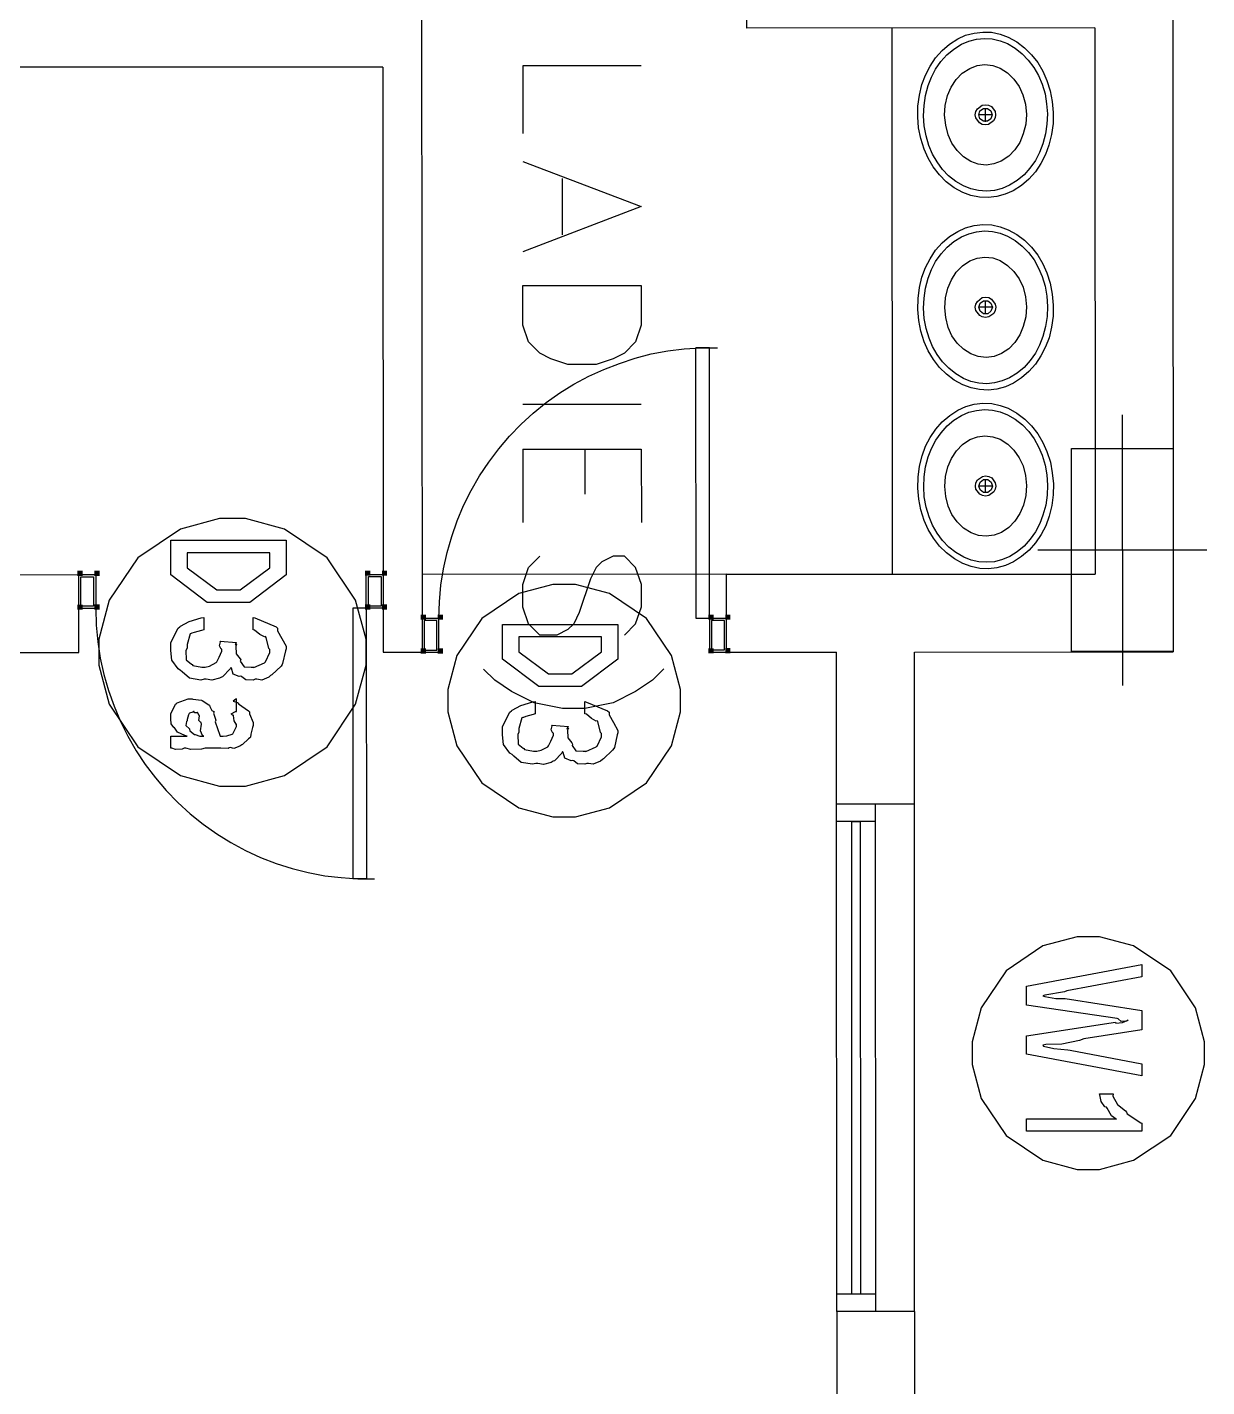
# Model space of a CAD drawing. Extents: x 0 to 23.4, y 0 to 16.5.
# Drawn here: x 15.608 to 16.524, y 13.137 to 14.192 of the extents above; entities that cross this region are included whole.
import ezdxf

# ---------------------------------------------------------------- set-up
doc = ezdxf.new("R2010")
doc.units = 0
doc.layers.get('0').update_dxf_attribs({"linetype": 'CONTINUOUS'})

msp = doc.modelspace()

# ---------------------------------------------------------------- linework, layer by layer
at = {"color": 0}
for points in [[(16.4968, 15.0353), (16.4974, 13.7073)], [(15.9144, 14.2215), (15.9147, 13.707)], [(16.1664, 14.2217), (16.1665, 14.1914)], [(16.4368, 14.1915), (16.1665, 14.1914)], [(16.2793, 14.1915), (16.2796, 13.7675)], [(16.4368, 14.1915), (16.4368, 14.1674)], [(16.4368, 14.1915), (16.4369, 13.7676)], [(16.3132, 14.1683), (16.3182, 14.1739), (16.324, 14.1789), (16.3304, 14.1831)], [(16.3304, 14.1831), (16.3365, 14.1858), (16.3431, 14.1875), (16.3497, 14.1883)], [(16.3332, 14.1788), (16.3389, 14.1812), (16.3449, 14.1828), (16.351, 14.1833)], [(16.3497, 14.1883), (16.3565, 14.1881), (16.3632, 14.1867), (16.3694, 14.1843)], [(16.351, 14.1833), (16.3571, 14.1829), (16.3632, 14.1815), (16.3689, 14.1793)], [(16.3694, 14.1843), (16.3761, 14.1806), (16.3822, 14.1761), (16.3876, 14.1707)], [(16.3172, 14.1654), (16.3219, 14.1707), (16.3274, 14.1751), (16.3332, 14.1788)], [(16.3689, 14.1793), (16.375, 14.1758), (16.3804, 14.1715), (16.3851, 14.1664)], [(16.3876, 14.1707), (16.3924, 14.1646), (16.3964, 14.1579), (16.3994, 14.1508)], [(15.8844, 14.1611), (15.555, 14.161)], [(15.8844, 14.1611), (15.8846, 13.707)], [(16.0846, 14.1621), (15.9928, 14.1621), (15.9928, 14.1096)], [(16.3026, 14.1476), (16.3053, 14.1549), (16.3089, 14.1618), (16.3132, 14.1683)], [(16.3074, 14.1467), (16.3099, 14.1533), (16.3132, 14.1596), (16.3172, 14.1654)], [(16.3292, 14.1514), (16.3339, 14.1563), (16.3397, 14.16)], [(16.3397, 14.16), (16.3454, 14.1622), (16.3514, 14.1631)], [(16.3514, 14.1631), (16.3575, 14.1624), (16.3632, 14.1603)], [(16.3632, 14.1603), (16.369, 14.1567), (16.374, 14.1518)], [(16.3851, 14.1664), (16.3894, 14.1607), (16.3931, 14.1546), (16.3958, 14.1479)], [(16.3225, 14.139), (16.3253, 14.1454), (16.3292, 14.1514)], [(16.374, 14.1518), (16.3779, 14.1461), (16.3808, 14.1396)], [(16.3994, 14.1508), (16.4021, 14.1426), (16.4037, 14.1343), (16.4044, 14.1258)], [(16.2993, 14.1224), (16.2994, 14.1308), (16.3006, 14.1393), (16.3026, 14.1476)], [(16.3039, 14.1233), (16.3042, 14.1313), (16.3053, 14.139), (16.3074, 14.1467)], [(16.3201, 14.1237), (16.3207, 14.1314), (16.3225, 14.139)], [(16.3808, 14.1396), (16.3828, 14.1322), (16.3836, 14.1244)], [(16.3958, 14.1479), (16.3981, 14.1404), (16.3993, 14.1326), (16.3999, 14.1247)], [(16.3519, 14.1187), (16.3519, 14.1293)], [(16.3043, 14.0974), (16.3017, 14.1056), (16.3, 14.1139), (16.2993, 14.1224)], [(16.3079, 14.1003), (16.3058, 14.1078), (16.3043, 14.1156), (16.3039, 14.1233)], [(16.3229, 14.1085), (16.321, 14.116), (16.3201, 14.1237)], [(16.3571, 14.124), (16.3467, 14.124)], [(16.3836, 14.1244), (16.3831, 14.1167), (16.3812, 14.1092)], [(16.3999, 14.1247), (16.3996, 14.1169), (16.3985, 14.1092), (16.3964, 14.1015)], [(16.4044, 14.1258), (16.4043, 14.1174), (16.4032, 14.1089), (16.4011, 14.1006)], [(16.3299, 14.0963), (16.3258, 14.1021), (16.3229, 14.1085)], [(16.3812, 14.1092), (16.3785, 14.1026), (16.3746, 14.0968)], [(16.3163, 14.0775), (16.3114, 14.0836), (16.3074, 14.0903), (16.3043, 14.0974)], [(16.3185, 14.0817), (16.3143, 14.0875), (16.3107, 14.0936), (16.3079, 14.1003)], [(16.3406, 14.0878), (16.3347, 14.0915), (16.3299, 14.0963)], [(16.3746, 14.0968), (16.3699, 14.0919), (16.364, 14.0881)], [(16.3964, 14.1015), (16.3939, 14.0949), (16.3906, 14.0886), (16.3864, 14.0826)], [(16.4011, 14.1006), (16.3985, 14.0932), (16.3949, 14.0863), (16.3906, 14.0799)], [(15.9928, 14.0878), (16.0847, 14.0528), (15.9928, 14.0178)], [(16.3524, 14.0851), (16.3463, 14.0858), (16.3406, 14.0878)], [(16.364, 14.0881), (16.3583, 14.086), (16.3524, 14.0851)], [(16.0235, 14.0746), (16.0235, 14.0308)], [(16.3343, 14.0639), (16.3276, 14.0675), (16.3215, 14.0721), (16.3163, 14.0775)], [(16.3349, 14.0689), (16.3288, 14.0724), (16.3233, 14.0767), (16.3185, 14.0817)], [(16.3864, 14.0826), (16.3818, 14.0775), (16.3764, 14.0731), (16.3706, 14.0694)], [(16.3906, 14.0799), (16.3856, 14.0742), (16.3797, 14.0693), (16.3733, 14.0651)], [(16.3539, 14.0599), (16.3472, 14.0601), (16.3406, 14.0615), (16.3343, 14.0639)], [(16.3526, 14.0649), (16.3465, 14.0653), (16.3406, 14.0665), (16.3349, 14.0689)], [(16.3706, 14.0694), (16.3649, 14.0669), (16.3589, 14.0654), (16.3526, 14.0649)], [(16.3733, 14.0651), (16.3672, 14.0624), (16.3607, 14.0606), (16.3539, 14.0599)], [(16.3132, 14.0189), (16.3183, 14.0246), (16.324, 14.0296), (16.3304, 14.0336)], [(16.3304, 14.0336), (16.3365, 14.0364), (16.3431, 14.0382), (16.3499, 14.0389)], [(16.3333, 14.0294), (16.3389, 14.0318), (16.345, 14.0333), (16.3511, 14.0339)], [(16.3499, 14.0389), (16.3567, 14.0386), (16.3632, 14.0372), (16.3696, 14.0349)], [(16.3511, 14.0339), (16.3572, 14.0335), (16.3632, 14.0322), (16.369, 14.0299)], [(16.3696, 14.0349), (16.3762, 14.0313), (16.3822, 14.0267), (16.3876, 14.0214)], [(16.3174, 14.0161), (16.3221, 14.0213), (16.3274, 14.0257), (16.3333, 14.0294)], [(16.369, 14.0299), (16.375, 14.0264), (16.3804, 14.0221), (16.3853, 14.0171)], [(16.3026, 13.9982), (16.3054, 14.0056), (16.3089, 14.0124), (16.3132, 14.0189)], [(16.3074, 13.9972), (16.31, 14.0039), (16.3132, 14.0101), (16.3174, 14.0161)], [(16.3397, 14.0107), (16.3454, 14.0129), (16.3514, 14.0136)], [(16.3514, 14.0136), (16.3575, 14.0131), (16.3633, 14.011)], [(16.3853, 14.0171), (16.3896, 14.0114), (16.3931, 14.0051), (16.3958, 13.9985)], [(16.3876, 14.0214), (16.3924, 14.0151), (16.3964, 14.0085), (16.3996, 14.0014)], [(16.3226, 13.9896), (16.3254, 13.9961), (16.3292, 14.0019)], [(16.3292, 14.0019), (16.334, 14.0069), (16.3397, 14.0107)], [(16.3633, 14.011), (16.369, 14.0072), (16.374, 14.0025)], [(16.374, 14.0025), (16.3781, 13.9967), (16.381, 13.9903)], [(16.3996, 14.0014), (16.4021, 13.9933), (16.4037, 13.9849), (16.4044, 13.9764)], [(16.2993, 13.9729), (16.2996, 13.9815), (16.3007, 13.99), (16.3026, 13.9982)], [(16.3039, 13.974), (16.3042, 13.9819), (16.3053, 13.9896), (16.3074, 13.9972)], [(16.381, 13.9903), (16.3829, 13.9828), (16.3836, 13.975)], [(16.3958, 13.9985), (16.3981, 13.991), (16.3994, 13.9832), (16.4, 13.9754)], [(16.3203, 13.9743), (16.3208, 13.9821), (16.3226, 13.9896)], [(16.3519, 13.9694), (16.3519, 13.9799)], [(16.3043, 13.9479), (16.3018, 13.9561), (16.3001, 13.9644), (16.2993, 13.9729)], [(16.3081, 13.9508), (16.3058, 13.9583), (16.3044, 13.9661), (16.3039, 13.974)], [(16.3229, 13.959), (16.321, 13.9667), (16.3203, 13.9743)], [(16.3572, 13.9747), (16.3467, 13.9747)], [(16.3836, 13.975), (16.3831, 13.9674), (16.3812, 13.9599)], [(16.4, 13.9754), (16.3997, 13.9675), (16.3985, 13.9597), (16.3965, 13.9521)], [(16.4044, 13.9764), (16.4043, 13.9679), (16.4032, 13.9594), (16.4013, 13.9511)], [(16.3299, 13.9469), (16.3258, 13.9526), (16.3229, 13.959)], [(16.3812, 13.9599), (16.3785, 13.9533), (16.3747, 13.9474)], [(16.3163, 13.9281), (16.3115, 13.9343), (16.3075, 13.941), (16.3043, 13.9479)], [(16.3186, 13.9324), (16.3143, 13.9381), (16.3108, 13.9443), (16.3081, 13.9508)], [(16.3965, 13.9521), (16.3939, 13.9454), (16.3906, 13.9392), (16.3865, 13.9333)], [(16.4013, 13.9511), (16.3985, 13.9439), (16.3949, 13.9369), (16.3906, 13.9306)], [(15.9278, 13.7333), (15.9282, 13.7462), (15.9294, 13.7591), (15.9314, 13.7718), (15.9342, 13.7844), (15.9378, 13.7969), (15.9419, 13.8091), (15.9469, 13.821), (15.9528, 13.8326), (15.9592, 13.8438), (15.9664, 13.8545), (15.9742, 13.8649), (15.9825, 13.8747), (15.9915, 13.884), (16.001, 13.8926), (16.0111, 13.9008), (16.0217, 13.9082), (16.0326, 13.9151), (16.044, 13.9213), (16.0558, 13.9265), (16.0678, 13.9312), (16.0801, 13.9353), (16.0926, 13.9385), (16.1054, 13.9408), (16.1182, 13.9424), (16.1311, 13.9432), (16.144, 13.9432)], [(16.1274, 13.7333), (16.1272, 13.9433)], [(16.1378, 13.9433), (16.1272, 13.9433)], [(16.1378, 13.7333), (16.1378, 13.9433)], [(16.3406, 13.9385), (16.3347, 13.9421), (16.3299, 13.9469)], [(16.3524, 13.9358), (16.3463, 13.9364), (16.3406, 13.9385)], [(16.3642, 13.9388), (16.3585, 13.9365), (16.3524, 13.9358)], [(16.3747, 13.9474), (16.3699, 13.9425), (16.3642, 13.9388)], [(16.3343, 13.9144), (16.3276, 13.9182), (16.3217, 13.9228), (16.3163, 13.9281)], [(16.3349, 13.9194), (16.3289, 13.9231), (16.3235, 13.9274), (16.3186, 13.9324)], [(16.3865, 13.9333), (16.3818, 13.9281), (16.3765, 13.9236), (16.3706, 13.92)], [(16.3906, 13.9306), (16.3856, 13.9249), (16.3799, 13.9199), (16.3735, 13.9158)], [(16.3528, 13.9154), (16.3467, 13.9158), (16.3406, 13.9172), (16.3349, 13.9194)], [(16.3706, 13.92), (16.3649, 13.9175), (16.3589, 13.916), (16.3528, 13.9154)], [(16.354, 13.9104), (16.3472, 13.9108), (16.3407, 13.9122), (16.3343, 13.9144)], [(16.3735, 13.9158), (16.3674, 13.9131), (16.3607, 13.9112), (16.354, 13.9104)], [(15.9929, 13.8996), (16.0847, 13.8996)], [(16.3304, 13.8949), (16.3367, 13.8978), (16.3432, 13.8994), (16.3499, 13.9003)], [(16.3333, 13.8907), (16.339, 13.8932), (16.345, 13.8947), (16.3511, 13.8953)], [(16.3499, 13.9003), (16.3567, 13.9), (16.3633, 13.8986), (16.3696, 13.8963)], [(16.3511, 13.8953), (16.3574, 13.8949), (16.3633, 13.8935), (16.369, 13.8912)], [(16.3696, 13.8963), (16.3762, 13.8925), (16.3824, 13.888), (16.3876, 13.8827)], [(16.3133, 13.8802), (16.3183, 13.8859), (16.3242, 13.8908), (16.3304, 13.8949)], [(16.3175, 13.8774), (16.3221, 13.8826), (16.3274, 13.887), (16.3333, 13.8907)], [(16.369, 13.8912), (16.375, 13.8878), (16.3806, 13.8834), (16.3854, 13.8784)], [(16.4579, 13.8912), (16.4581, 13.6813)], [(16.3028, 13.8595), (16.3054, 13.8669), (16.309, 13.8737), (16.3133, 13.8802)], [(16.3074, 13.8586), (16.31, 13.8652), (16.3133, 13.8715), (16.3175, 13.8774)], [(16.3397, 13.872), (16.3456, 13.8742), (16.3515, 13.8749)], [(16.3515, 13.8749), (16.3576, 13.8743), (16.3633, 13.8723)], [(16.3854, 13.8784), (16.3896, 13.8727), (16.3931, 13.8664), (16.3958, 13.8599)], [(16.3876, 13.8827), (16.3925, 13.8765), (16.3964, 13.8698), (16.3996, 13.8627)], [(15.9929, 13.8646), (16.0847, 13.8646), (16.0849, 13.8078)], [(15.9929, 13.8646), (15.9929, 13.8078)], [(16.041, 13.8646), (16.041, 13.8296)], [(16.3293, 13.8633), (16.334, 13.8682), (16.3397, 13.872)], [(16.3633, 13.8723), (16.3692, 13.8686), (16.374, 13.8638)], [(16.374, 13.8638), (16.3781, 13.858), (16.381, 13.8516)], [(16.2994, 13.8343), (16.2996, 13.8428), (16.3007, 13.8513), (16.3028, 13.8595)], [(16.304, 13.8353), (16.3043, 13.8432), (16.3054, 13.851), (16.3074, 13.8586)], [(16.3226, 13.8509), (16.3254, 13.8574), (16.3293, 13.8633)], [(16.3958, 13.8599), (16.3981, 13.8523), (16.3994, 13.8446), (16.4, 13.8367)], [(16.3996, 13.8627), (16.4022, 13.8546), (16.4037, 13.8463), (16.4046, 13.8377)], [(16.3203, 13.8357), (16.3208, 13.8434), (16.3226, 13.8509)], [(16.381, 13.8516), (16.3829, 13.8441), (16.3838, 13.8364)], [(16.3043, 13.8093), (16.3018, 13.8174), (16.3001, 13.8258), (16.2994, 13.8343)], [(16.3081, 13.8122), (16.3058, 13.8197), (16.3044, 13.8275), (16.304, 13.8353)], [(16.3229, 13.8204), (16.321, 13.828), (16.3203, 13.8357)], [(16.3572, 13.836), (16.3467, 13.836)], [(16.3519, 13.8308), (16.3519, 13.8413)], [(16.3838, 13.8364), (16.3832, 13.8287), (16.3814, 13.8211)], [(16.4, 13.8367), (16.3997, 13.8289), (16.3986, 13.8211), (16.3965, 13.8135)], [(16.4046, 13.8377), (16.4044, 13.8292), (16.4033, 13.8208), (16.4013, 13.8125)], [(16.3186, 13.7936), (16.3144, 13.7994), (16.3108, 13.8056), (16.3081, 13.8122)], [(16.3299, 13.8082), (16.3258, 13.814), (16.3229, 13.8204)], [(16.3814, 13.8211), (16.3786, 13.8146), (16.3747, 13.8087)], [(16.3965, 13.8135), (16.394, 13.8068), (16.3907, 13.8005), (16.3865, 13.7947)], [(16.4013, 13.8125), (16.3986, 13.8052), (16.395, 13.7983), (16.3907, 13.7918)], [(16.3163, 13.7894), (16.3115, 13.7956), (16.3075, 13.8023), (16.3043, 13.8093)], [(16.3407, 13.7997), (16.3349, 13.8034), (16.3299, 13.8082)], [(16.3747, 13.8087), (16.3699, 13.8038), (16.3642, 13.8)], [(16.335, 13.7808), (16.3289, 13.7843), (16.3235, 13.7886), (16.3186, 13.7936)], [(16.3525, 13.7971), (16.3464, 13.7977), (16.3407, 13.7997)], [(16.3642, 13.8), (16.3585, 13.7978), (16.3525, 13.7971)], [(16.3865, 13.7947), (16.3819, 13.7894), (16.3765, 13.785), (16.3707, 13.7814)], [(16.3907, 13.7918), (16.3857, 13.7861), (16.3799, 13.7812), (16.3735, 13.7771)], [(16.0717, 13.7203), (16.0804, 13.7291), (16.0849, 13.7422), (16.0849, 13.7597), (16.0804, 13.7728), (16.0717, 13.7816), (16.0629, 13.7815), (16.0542, 13.7772), (16.0499, 13.7728), (16.0454, 13.7641), (16.0367, 13.7378), (16.0324, 13.7291), (16.0279, 13.7247), (16.0192, 13.7203), (16.0061, 13.7203), (15.9974, 13.729), (15.9929, 13.7421), (15.9929, 13.7597), (15.9974, 13.7728), (16.0061, 13.7815)], [(16.3343, 13.7758), (16.3278, 13.7795), (16.3217, 13.7841), (16.3163, 13.7894)], [(16.3529, 13.7768), (16.3467, 13.7772), (16.3407, 13.7785), (16.335, 13.7808)], [(16.3707, 13.7814), (16.365, 13.7789), (16.359, 13.7773), (16.3529, 13.7768)], [(16.5236, 13.7862), (16.3924, 13.7862)], [(16.3542, 13.7718), (16.3474, 13.7721), (16.3407, 13.7735), (16.3343, 13.7758)], [(16.3735, 13.7771), (16.3674, 13.7744), (16.3608, 13.7726), (16.3542, 13.7718)], [(15.3294, 13.7671), (15.6483, 13.7673)], [(15.6483, 13.7673), (15.6615, 13.7673)], [(15.6483, 13.7673), (15.6615, 13.7673)], [(15.6483, 13.741), (15.6483, 13.7673)], [(15.6483, 13.741), (15.6483, 13.7673)], [(15.6483, 13.7069), (15.6483, 13.7673)], [(15.65, 13.7656), (15.6599, 13.7656)], [(15.65, 13.7427), (15.65, 13.7656)], [(15.6599, 13.7656), (15.6599, 13.7427)], [(15.6615, 13.7673), (15.6615, 13.741)], [(15.6615, 13.7673), (15.6615, 13.741)], [(15.8714, 13.7674), (15.8846, 13.7674)], [(15.8714, 13.7674), (15.8846, 13.7674)], [(15.8714, 13.7411), (15.8714, 13.7674)], [(15.8714, 13.7411), (15.8714, 13.7674)], [(15.8731, 13.7657), (15.8829, 13.7657)], [(15.8731, 13.7428), (15.8731, 13.7657)], [(15.8829, 13.7657), (15.8829, 13.7428)], [(15.8846, 13.7674), (15.8846, 13.7411)], [(15.8846, 13.7674), (15.8846, 13.7411)], [(16.151, 13.7675), (15.9147, 13.7674)], [(16.151, 13.7675), (16.4369, 13.7676)], [(16.151, 13.7071), (16.151, 13.7675)], [(15.6615, 13.741), (15.6483, 13.741)], [(15.6615, 13.741), (15.6483, 13.741)], [(15.6599, 13.7427), (15.65, 13.7427)], [(15.6615, 13.741), (15.6618, 13.7281), (15.6631, 13.7152), (15.665, 13.7025), (15.6678, 13.6898), (15.6714, 13.6774), (15.6757, 13.6653), (15.6807, 13.6533), (15.6865, 13.6418), (15.6929, 13.6306), (15.7, 13.6198), (15.7078, 13.6095), (15.7162, 13.5997), (15.7253, 13.5904), (15.7349, 13.5817), (15.7449, 13.5736), (15.7554, 13.5661), (15.7664, 13.5593), (15.7778, 13.5532), (15.7894, 13.5478), (15.8015, 13.5431), (15.8139, 13.5392), (15.8264, 13.536), (15.8392, 13.5336), (15.8519, 13.5321), (15.8649, 13.5313), (15.8778, 13.5313)], [(15.8714, 13.7411), (15.861, 13.7411)], [(15.861, 13.7411), (15.861, 13.5311)], [(15.8714, 13.7411), (15.8715, 13.5311)], [(15.8846, 13.7411), (15.8714, 13.7411)], [(15.8846, 13.7411), (15.8714, 13.7411)], [(15.8829, 13.7428), (15.8731, 13.7428)], [(15.9278, 13.7333), (15.9147, 13.7333)], [(15.9278, 13.7333), (15.9147, 13.7333)], [(15.9147, 13.7333), (15.9147, 13.707)], [(15.9147, 13.7333), (15.9147, 13.707)], [(15.9262, 13.7316), (15.9164, 13.7316)], [(15.9164, 13.7316), (15.9164, 13.7087)], [(15.9262, 13.7087), (15.9262, 13.7316)], [(15.9278, 13.707), (15.9278, 13.7333)], [(15.9278, 13.707), (15.9278, 13.7333)], [(16.1378, 13.7333), (16.1274, 13.7333)], [(16.151, 13.7333), (16.1378, 13.7333)], [(16.151, 13.7333), (16.1378, 13.7333)], [(16.1378, 13.7333), (16.1378, 13.7071)], [(16.1378, 13.7333), (16.1378, 13.7071)], [(16.1493, 13.7317), (16.1394, 13.7317)], [(16.1394, 13.7317), (16.1394, 13.7088)], [(16.1493, 13.7088), (16.1493, 13.7317)], [(16.151, 13.7071), (16.151, 13.7333)], [(16.151, 13.7071), (16.151, 13.7333)], [(15.3217, 13.7068), (15.6483, 13.7069)], [(15.8846, 13.707), (15.9147, 13.707)], [(15.9147, 13.707), (15.9278, 13.707)], [(15.9147, 13.707), (15.9278, 13.707)], [(15.9164, 13.7087), (15.9262, 13.7087)], [(16.1378, 13.7071), (16.151, 13.7071)], [(16.1378, 13.7071), (16.151, 13.7071)], [(16.1394, 13.7088), (16.1493, 13.7088)], [(16.151, 13.7071), (16.2363, 13.7071)], [(16.2363, 13.589), (16.2363, 13.7071)], [(16.2967, 13.7072), (16.4974, 13.7073)], [(16.2967, 13.5891), (16.2967, 13.7072)], [(16.1024, 13.6941), (16.0936, 13.6853), (16.0804, 13.6766), (16.0631, 13.6678), (16.0411, 13.6634), (16.0236, 13.6634), (16.0018, 13.6678), (15.9842, 13.6765), (15.9711, 13.6853), (15.9624, 13.694)], [(16.2967, 13.5891), (16.2363, 13.589)], [(16.2667, 13.1954), (16.2665, 13.5891)], [(16.2667, 13.1954), (16.2665, 13.5891)], [(16.2968, 13.1954), (16.2967, 13.5891)], [(16.2968, 13.1954), (16.2967, 13.5891)], [(16.2365, 13.1954), (16.2363, 13.589)], [(16.2365, 13.1954), (16.2363, 13.589)], [(16.2665, 13.5756), (16.2364, 13.5756)], [(16.2665, 13.5756), (16.2364, 13.5756)], [(15.8715, 13.5311), (15.861, 13.5311)], [(16.2667, 13.2088), (16.2364, 13.2088)], [(16.2667, 13.2088), (16.2364, 13.2088)], [(16.2968, 13.1954), (16.2365, 13.1954)], [(16.2365, 13.1954), (16.2365, 13.0773)], [(16.2968, 13.1954), (16.2443, 13.1954)], [(16.2968, 13.1954), (16.2969, 13.0773)], [(16.2968, 13.1954), (16.2969, 13.0773)]]:
    msp.add_lwpolyline(points, dxfattribs=at)
for points in [[(16.3597, 14.124), (16.3594, 14.1217), (16.3582, 14.1194), (16.3543, 14.1165), (16.3519, 14.1163), (16.3494, 14.1165), (16.3472, 14.1178), (16.3444, 14.1217), (16.344, 14.124), (16.3444, 14.1265), (16.3456, 14.1288), (16.3494, 14.1315), (16.3519, 14.1319), (16.3543, 14.1315), (16.3565, 14.1304), (16.3594, 14.1265), (16.3597, 14.124)], [(16.3571, 14.124), (16.3561, 14.121), (16.3535, 14.119), (16.3503, 14.119), (16.3476, 14.121), (16.3467, 14.124), (16.3476, 14.1272), (16.3503, 14.129), (16.3535, 14.129), (16.3561, 14.1272), (16.3571, 14.124)], [(15.9928, 13.9915), (16.0847, 13.9915), (16.0847, 13.9608), (16.0804, 13.9478), (16.0717, 13.939), (16.0629, 13.9346), (16.0497, 13.9303), (16.0279, 13.9303), (16.0147, 13.9346), (16.006, 13.939), (15.9972, 13.9478), (15.9928, 13.9608), (15.9928, 13.9915)], [(16.3599, 13.9747), (16.3594, 13.9722), (16.3583, 13.97), (16.3544, 13.9672), (16.3519, 13.9668), (16.3494, 13.9672), (16.3474, 13.9683), (16.3444, 13.9722), (16.344, 13.9747), (16.3444, 13.9771), (16.3456, 13.9793), (16.3494, 13.9822), (16.3519, 13.9826), (16.3544, 13.9822), (16.3565, 13.9811), (16.3594, 13.9771), (16.3599, 13.9747)], [(16.3572, 13.9747), (16.3561, 13.9717), (16.3536, 13.9697), (16.3503, 13.9697), (16.3478, 13.9717), (16.3467, 13.9747), (16.3478, 13.9778), (16.3503, 13.9797), (16.3536, 13.9797), (16.3561, 13.9778), (16.3572, 13.9747)], [(16.4186, 13.865), (16.4974, 13.865), (16.4974, 13.7075), (16.4186, 13.7075), (16.4186, 13.865)], [(16.4186, 13.865), (16.4974, 13.865), (16.4974, 13.7075), (16.4186, 13.7075), (16.4186, 13.865)], [(16.4974, 13.7075), (16.4186, 13.7075), (16.4186, 13.865), (16.4974, 13.865), (16.4974, 13.7075)], [(16.3599, 13.836), (16.3594, 13.8336), (16.3583, 13.8314), (16.3544, 13.8286), (16.3519, 13.8281), (16.3496, 13.8286), (16.3474, 13.8296), (16.3444, 13.8336), (16.3442, 13.836), (16.3444, 13.8384), (16.3456, 13.8407), (16.3496, 13.8435), (16.3519, 13.8439), (16.3544, 13.8435), (16.3567, 13.8424), (16.3594, 13.8384), (16.3599, 13.836)], [(16.3572, 13.836), (16.3563, 13.833), (16.3536, 13.8311), (16.3504, 13.8311), (16.3478, 13.833), (16.3467, 13.836), (16.3478, 13.8391), (16.3504, 13.841), (16.3536, 13.841), (16.3563, 13.8391), (16.3572, 13.836)], [(15.8714, 13.707), (15.8714, 13.7171), (15.8632, 13.7474), (15.841, 13.7804), (15.8081, 13.8026), (15.7778, 13.8108), (15.7676, 13.8108), (15.7575, 13.8108), (15.7272, 13.8026), (15.6942, 13.7804), (15.6719, 13.7474), (15.6639, 13.7171), (15.6639, 13.707), (15.6639, 13.6969), (15.6719, 13.6666), (15.6942, 13.6336), (15.7272, 13.6114), (15.7575, 13.6032), (15.7676, 13.6032), (15.7778, 13.6032), (15.8081, 13.6114), (15.841, 13.6336), (15.8632, 13.6666), (15.8714, 13.6969), (15.8714, 13.707)], [(15.7197, 13.7939), (15.8093, 13.7939), (15.8093, 13.7739), (15.8093, 13.767), (15.7811, 13.7457), (15.7649, 13.7457), (15.7479, 13.7457), (15.7197, 13.767), (15.7197, 13.7728), (15.7197, 13.7939)], [(15.7325, 13.7841), (15.7325, 13.7733), (15.7325, 13.7726), (15.7554, 13.7555), (15.765, 13.7555), (15.7735, 13.7555), (15.7965, 13.7726), (15.7965, 13.7735), (15.7965, 13.7841), (15.7325, 13.7841)], [(16.1153, 13.6694), (16.1153, 13.6782), (16.1082, 13.7046), (16.0888, 13.7333), (16.0601, 13.7526), (16.0338, 13.7597), (16.025, 13.7597), (16.0163, 13.7597), (15.9899, 13.7526), (15.9612, 13.7333), (15.9418, 13.7046), (15.9347, 13.6782), (15.9347, 13.6694), (15.9347, 13.6607), (15.9418, 13.6343), (15.9612, 13.6057), (15.9899, 13.5863), (16.0163, 13.5792), (16.025, 13.5792), (16.0338, 13.5792), (16.0601, 13.5863), (16.0888, 13.6057), (16.1082, 13.6343), (16.1153, 13.6607), (16.1153, 13.6694)], [(15.7453, 13.7339), (15.7453, 13.7244), (15.7435, 13.7239), (15.7379, 13.7224), (15.736, 13.7218), (15.7356, 13.7216), (15.7349, 13.7213), (15.7325, 13.7131), (15.7325, 13.7103), (15.7315, 13.7084), (15.7318, 13.7011), (15.7357, 13.6978), (15.7364, 13.6975), (15.7368, 13.6967), (15.7439, 13.6955), (15.7464, 13.6955), (15.7464, 13.6955), (15.7497, 13.6962), (15.7549, 13.699), (15.7554, 13.6997), (15.7554, 13.6997), (15.7574, 13.7032), (15.7594, 13.7079), (15.7594, 13.7094), (15.7589, 13.7095), (15.7575, 13.7119), (15.7583, 13.7151), (15.7581, 13.7157), (15.7708, 13.7146), (15.7706, 13.7143), (15.7696, 13.7129), (15.7708, 13.7133), (15.7708, 13.7133), (15.7701, 13.7117), (15.7704, 13.7059), (15.7736, 13.7019), (15.7742, 13.701), (15.7737, 13.7), (15.7767, 13.6958), (15.7822, 13.6955), (15.7842, 13.6955), (15.7842, 13.6953), (15.7924, 13.6988), (15.7931, 13.6994), (15.7932, 13.6995), (15.7965, 13.7068), (15.7965, 13.7092), (15.7958, 13.71), (15.7938, 13.7185), (15.7932, 13.7192), (15.7925, 13.7189), (15.7888, 13.7208), (15.7847, 13.7242), (15.7838, 13.7244), (15.7838, 13.7339), (15.785, 13.7337), (15.8014, 13.7268), (15.8026, 13.7257), (15.8026, 13.7237), (15.806, 13.7178), (15.8093, 13.7117), (15.8093, 13.7096), (15.8087, 13.7082), (15.8065, 13.6984), (15.8061, 13.6975), (15.8053, 13.6961), (15.7981, 13.6895), (15.7971, 13.689), (15.7957, 13.6878), (15.7903, 13.6854), (15.7865, 13.686), (15.7853, 13.686), (15.7836, 13.6854), (15.7781, 13.6857), (15.775, 13.688), (15.7742, 13.6884), (15.7728, 13.6881), (15.7682, 13.69), (15.7668, 13.6946), (15.7664, 13.6953), (15.7657, 13.6941), (15.76, 13.688), (15.7592, 13.6877), (15.7575, 13.6868), (15.7517, 13.6853), (15.7472, 13.686), (15.7457, 13.686), (15.7431, 13.6854), (15.7342, 13.6868), (15.7285, 13.6918), (15.7272, 13.6929), (15.7254, 13.6941), (15.7206, 13.7008), (15.7197, 13.7083), (15.7197, 13.7107), (15.7197, 13.7147), (15.7254, 13.7257), (15.7267, 13.7268), (15.7272, 13.7273), (15.7339, 13.7309), (15.7433, 13.7338), (15.7453, 13.7339)], [(15.9771, 13.7286), (16.0667, 13.7286), (16.0667, 13.7087), (16.0667, 13.7017), (16.0385, 13.6804), (16.0222, 13.6804), (16.0053, 13.6804), (15.9771, 13.7017), (15.9771, 13.7076), (15.9771, 13.7286)], [(15.9899, 13.7189), (15.9899, 13.708), (15.9899, 13.7074), (16.0129, 13.6902), (16.0224, 13.6902), (16.0308, 13.6902), (16.0539, 13.7074), (16.0539, 13.7082), (16.0539, 13.7189), (15.9899, 13.7189)], [(15.7325, 13.642), (15.7306, 13.6423), (15.7249, 13.6449), (15.7229, 13.6482), (15.7225, 13.6488), (15.7221, 13.6487), (15.72, 13.6514), (15.7197, 13.6553), (15.7197, 13.6566), (15.7197, 13.6592), (15.7235, 13.6666), (15.7242, 13.6672), (15.7246, 13.6678), (15.7333, 13.6709), (15.7364, 13.6709), (15.7368, 13.6706), (15.7436, 13.6698), (15.7442, 13.6696), (15.7442, 13.6695), (15.7494, 13.6663), (15.7499, 13.6659), (15.75, 13.6649), (15.7515, 13.6618), (15.7531, 13.6611), (15.7533, 13.6607), (15.7529, 13.6597), (15.7544, 13.6552), (15.7546, 13.6544), (15.7542, 13.6529), (15.7578, 13.6427), (15.7581, 13.642), (15.7581, 13.642), (15.7597, 13.642), (15.7603, 13.642), (15.7603, 13.642), (15.7632, 13.6421), (15.7675, 13.6435), (15.7679, 13.6438), (15.7678, 13.6438), (15.7708, 13.6494), (15.7708, 13.6512), (15.7706, 13.6511), (15.7689, 13.6538), (15.7685, 13.6578), (15.7681, 13.6581), (15.7676, 13.6581), (15.7665, 13.6593), (15.7699, 13.661), (15.7708, 13.6611), (15.7708, 13.6709), (15.7701, 13.6706), (15.7681, 13.669), (15.7715, 13.6679), (15.7724, 13.6674), (15.7724, 13.667), (15.7801, 13.6615), (15.7807, 13.6607), (15.7807, 13.6593), (15.7838, 13.6524), (15.7838, 13.6501), (15.7831, 13.6485), (15.7819, 13.6434), (15.7815, 13.6411), (15.7811, 13.6405), (15.7801, 13.6398), (15.7754, 13.6354), (15.7749, 13.6351), (15.7733, 13.6342), (15.7686, 13.6324), (15.7658, 13.633), (15.765, 13.6329), (15.7642, 13.6322), (15.7585, 13.6325), (15.7565, 13.6325), (15.7464, 13.6325), (15.7436, 13.6319), (15.7354, 13.6316), (15.7314, 13.6325), (15.7301, 13.6325), (15.7285, 13.6319), (15.7235, 13.6316), (15.7206, 13.6325), (15.7197, 13.6325), (15.7197, 13.642), (15.7206, 13.6418), (15.7294, 13.642), (15.7325, 13.642)], [(16.0026, 13.6687), (16.0026, 13.6591), (16.0008, 13.6586), (15.9953, 13.6572), (15.9933, 13.6565), (15.9929, 13.6563), (15.9922, 13.656), (15.9899, 13.6478), (15.9899, 13.645), (15.9889, 13.6431), (15.9892, 13.6358), (15.9931, 13.6325), (15.9938, 13.6322), (15.9942, 13.6315), (16.0012, 13.6303), (16.0038, 13.6303), (16.0038, 13.6303), (16.0071, 13.6309), (16.0122, 13.6337), (16.0129, 13.6344), (16.0128, 13.6344), (16.0147, 13.6379), (16.0168, 13.6426), (16.0168, 13.6442), (16.0163, 13.6443), (16.0149, 13.6467), (16.0157, 13.6498), (16.0154, 13.6504), (16.0283, 13.6494), (16.0279, 13.649), (16.0271, 13.6477), (16.0283, 13.6481), (16.0283, 13.6481), (16.0275, 13.6465), (16.0278, 13.6406), (16.031, 13.6366), (16.0315, 13.6357), (16.0313, 13.6347), (16.034, 13.6305), (16.0396, 13.6303), (16.0415, 13.6303), (16.0417, 13.63), (16.0499, 13.6335), (16.0504, 13.6342), (16.0506, 13.6342), (16.0539, 13.6415), (16.0539, 13.6439), (16.0532, 13.6447), (16.0511, 13.6533), (16.0506, 13.6539), (16.0499, 13.6536), (16.0461, 13.6555), (16.0422, 13.6589), (16.0411, 13.6591), (16.0411, 13.6687), (16.0424, 13.6684), (16.0587, 13.6615), (16.06, 13.6604), (16.06, 13.6585), (16.0633, 13.6525), (16.0667, 13.6464), (16.0667, 13.6444), (16.0661, 13.643), (16.064, 13.6331), (16.0635, 13.6322), (16.0626, 13.6309), (16.0554, 13.6242), (16.0546, 13.6237), (16.0531, 13.6226), (16.0476, 13.6202), (16.0439, 13.6207), (16.0426, 13.6207), (16.041, 13.6202), (16.0354, 13.6204), (16.0324, 13.6227), (16.0315, 13.6231), (16.0303, 13.6228), (16.0256, 13.6247), (16.0242, 13.6293), (16.0237, 13.63), (16.0231, 13.6288), (16.0174, 13.6227), (16.0165, 13.6224), (16.0149, 13.6215), (16.009, 13.62), (16.0046, 13.6207), (16.0031, 13.6207), (16.0004, 13.6201), (15.9915, 13.6215), (15.9858, 13.6265), (15.9846, 13.6277), (15.9828, 13.6288), (15.9779, 13.6355), (15.9771, 13.643), (15.9771, 13.6455), (15.9771, 13.6495), (15.9828, 13.6604), (15.984, 13.6615), (15.9846, 13.662), (15.9913, 13.6656), (16.0007, 13.6686), (16.0026, 13.6687)], [(15.7453, 13.642), (15.7444, 13.6423), (15.7428, 13.646), (15.7435, 13.6513), (15.7433, 13.6525), (15.7431, 13.6524), (15.7414, 13.6541), (15.7421, 13.6577), (15.7421, 13.6579), (15.7417, 13.6578), (15.7406, 13.6602), (15.7403, 13.6603), (15.7399, 13.66), (15.7381, 13.66), (15.7378, 13.6611), (15.7376, 13.6611), (15.7369, 13.6605), (15.7342, 13.6597), (15.734, 13.6594), (15.7336, 13.6585), (15.7325, 13.6549), (15.7325, 13.6538), (15.7319, 13.6534), (15.7314, 13.6502), (15.7342, 13.6477), (15.7344, 13.6472), (15.7346, 13.6461), (15.7382, 13.6433), (15.7386, 13.6431), (15.7386, 13.6431), (15.7424, 13.642), (15.7436, 13.642), (15.7453, 13.642)], [(16.2549, 13.2088), (16.2482, 13.2088), (16.2481, 13.5756), (16.2547, 13.5756), (16.2549, 13.2088)], [(16.2549, 13.2088), (16.2482, 13.2088), (16.2481, 13.5756), (16.2547, 13.5756), (16.2549, 13.2088)], [(16.2549, 13.2088), (16.2482, 13.2088), (16.2481, 13.5756), (16.2547, 13.5756), (16.2549, 13.2088)], [(16.2549, 13.2088), (16.2482, 13.2088), (16.2481, 13.5756), (16.2547, 13.5756), (16.2549, 13.2088)], [(16.5219, 13.3959), (16.5219, 13.4047), (16.5149, 13.4311), (16.4956, 13.4597), (16.4668, 13.4791), (16.4404, 13.4862), (16.4317, 13.4862), (16.4229, 13.4862), (16.3965, 13.4791), (16.3679, 13.4597), (16.3485, 13.4311), (16.3415, 13.4047), (16.3415, 13.3959), (16.3415, 13.3872), (16.3485, 13.3608), (16.3679, 13.3321), (16.3965, 13.3128), (16.4229, 13.3057), (16.4317, 13.3057), (16.4404, 13.3057), (16.4668, 13.3128), (16.4956, 13.3321), (16.5149, 13.3608), (16.5219, 13.3872), (16.5219, 13.3959)], [(16.3838, 13.4479), (16.4733, 13.4646), (16.4733, 13.4551), (16.4151, 13.4442), (16.4133, 13.4434), (16.3978, 13.4409), (16.3964, 13.4405), (16.3978, 13.4399), (16.4065, 13.4384), (16.4132, 13.4382), (16.4138, 13.4382), (16.4733, 13.429), (16.4733, 13.4141), (16.4281, 13.4071), (16.4249, 13.4057), (16.411, 13.403), (16.3987, 13.4025), (16.3964, 13.4021), (16.3969, 13.4013), (16.405, 13.3994), (16.4157, 13.3985), (16.4176, 13.3982), (16.4733, 13.3876), (16.4733, 13.3783), (16.3838, 13.395), (16.3838, 13.4093), (16.4528, 13.4199), (16.4531, 13.4193), (16.4581, 13.4197), (16.4624, 13.4214), (16.4625, 13.4214), (16.4614, 13.4208), (16.4571, 13.4206), (16.4547, 13.4226), (16.454, 13.4227), (16.3838, 13.4332), (16.3838, 13.4479)], [(16.3838, 13.3354), (16.3838, 13.3449), (16.4536, 13.3449), (16.4532, 13.3447), (16.4496, 13.3474), (16.4464, 13.3531), (16.4458, 13.3541), (16.4446, 13.3543), (16.4417, 13.3585), (16.4407, 13.3635), (16.4404, 13.3643), (16.451, 13.3643), (16.4507, 13.3625), (16.4543, 13.3561), (16.4604, 13.3511), (16.4614, 13.3502), (16.4618, 13.3488), (16.4724, 13.3419), (16.4733, 13.3415), (16.4733, 13.3354), (16.3838, 13.3354)]]:
    msp.add_lwpolyline(points, close=True, dxfattribs=at)
at = {"color": 0, "const_width": 0.002}
for points in [[(15.6483, 13.7673), (15.6503, 13.7673), (15.6503, 13.7693), (15.6483, 13.7693), (15.6483, 13.7673)], [(15.6483, 13.7673), (15.6503, 13.7673), (15.6503, 13.7693), (15.6483, 13.7693), (15.6483, 13.7673)], [(15.6615, 13.7673), (15.6635, 13.7673), (15.6635, 13.7693), (15.6615, 13.7693), (15.6615, 13.7673)], [(15.6615, 13.7673), (15.6635, 13.7673), (15.6635, 13.7693), (15.6615, 13.7693), (15.6615, 13.7673)], [(15.8714, 13.7674), (15.8735, 13.7674), (15.8735, 13.7694), (15.8714, 13.7694), (15.8714, 13.7674)], [(15.8714, 13.7674), (15.8735, 13.7674), (15.8735, 13.7694), (15.8714, 13.7694), (15.8714, 13.7674)], [(15.8846, 13.7674), (15.8865, 13.7674), (15.8865, 13.7694), (15.8846, 13.7694), (15.8846, 13.7674)], [(15.8846, 13.7674), (15.8865, 13.7674), (15.8865, 13.7694), (15.8846, 13.7694), (15.8846, 13.7674)], [(15.6483, 13.741), (15.6503, 13.741), (15.6503, 13.743), (15.6483, 13.743), (15.6483, 13.741)], [(15.6483, 13.741), (15.6503, 13.741), (15.6503, 13.743), (15.6483, 13.743), (15.6483, 13.741)], [(15.6615, 13.741), (15.6635, 13.741), (15.6635, 13.7431), (15.6615, 13.7431), (15.6615, 13.741)], [(15.6615, 13.741), (15.6635, 13.741), (15.6635, 13.7431), (15.6615, 13.7431), (15.6615, 13.741)], [(15.8714, 13.7411), (15.8735, 13.7411), (15.8735, 13.7431), (15.8714, 13.7431), (15.8714, 13.7411)], [(15.8714, 13.7411), (15.8735, 13.7411), (15.8735, 13.7431), (15.8714, 13.7431), (15.8714, 13.7411)], [(15.8846, 13.7411), (15.8865, 13.7411), (15.8865, 13.7431), (15.8846, 13.7431), (15.8846, 13.7411)], [(15.8846, 13.7411), (15.8865, 13.7411), (15.8865, 13.7431), (15.8846, 13.7431), (15.8846, 13.7411)], [(15.9147, 13.7333), (15.9167, 13.7333), (15.9167, 13.7352), (15.9147, 13.7352), (15.9147, 13.7333)], [(15.9147, 13.7333), (15.9167, 13.7333), (15.9167, 13.7352), (15.9147, 13.7352), (15.9147, 13.7333)], [(15.9278, 13.7333), (15.9299, 13.7333), (15.9299, 13.7352), (15.9278, 13.7352), (15.9278, 13.7333)], [(15.9278, 13.7333), (15.9299, 13.7333), (15.9299, 13.7352), (15.9278, 13.7352), (15.9278, 13.7333)], [(16.1378, 13.7333), (16.1399, 13.7333), (16.1399, 13.7353), (16.1378, 13.7353), (16.1378, 13.7333)], [(16.1378, 13.7333), (16.1399, 13.7333), (16.1399, 13.7353), (16.1378, 13.7353), (16.1378, 13.7333)], [(16.151, 13.7333), (16.1529, 13.7333), (16.1529, 13.7353), (16.151, 13.7353), (16.151, 13.7333)], [(16.151, 13.7333), (16.1529, 13.7333), (16.1529, 13.7353), (16.151, 13.7353), (16.151, 13.7333)], [(15.9147, 13.707), (15.9167, 13.707), (15.9167, 13.709), (15.9147, 13.709), (15.9147, 13.707)], [(15.9147, 13.707), (15.9167, 13.707), (15.9167, 13.709), (15.9147, 13.709), (15.9147, 13.707)], [(15.9278, 13.707), (15.9299, 13.707), (15.9299, 13.709), (15.9278, 13.709), (15.9278, 13.707)], [(15.9278, 13.707), (15.9299, 13.707), (15.9299, 13.709), (15.9278, 13.709), (15.9278, 13.707)], [(16.1378, 13.7071), (16.1399, 13.7071), (16.1399, 13.7091), (16.1378, 13.7091), (16.1378, 13.7071)], [(16.1378, 13.7071), (16.1399, 13.7071), (16.1399, 13.7091), (16.1378, 13.7091), (16.1378, 13.7071)], [(16.151, 13.7071), (16.1529, 13.7071), (16.1529, 13.7092), (16.151, 13.7092), (16.151, 13.7071)], [(16.151, 13.7071), (16.1529, 13.7071), (16.1529, 13.7092), (16.151, 13.7092), (16.151, 13.7071)]]:
    msp.add_lwpolyline(points, close=True, dxfattribs=at)

doc.saveas('drawing.dxf')
